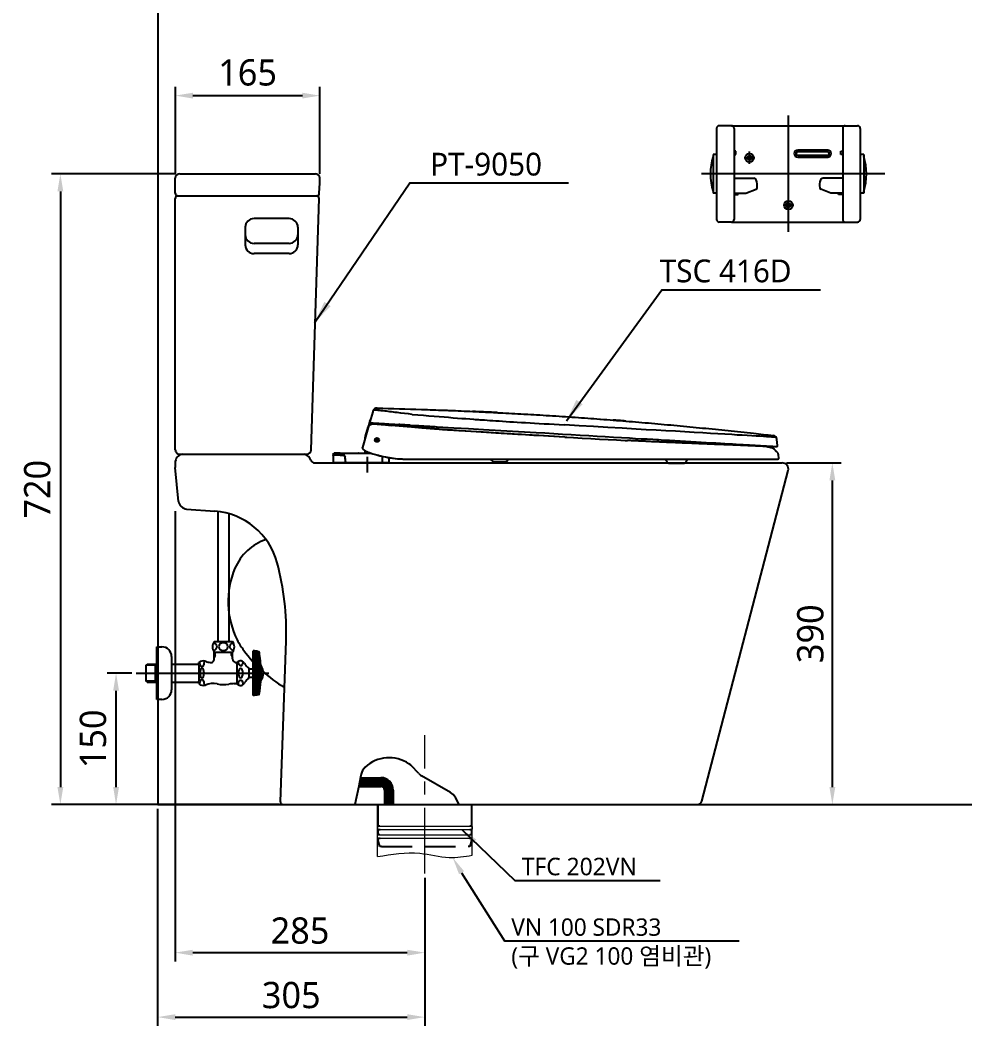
# Model space of a CAD drawing. Extents: x 76 to 2241, y -59 to 2238.
# Drawn here: x 84 to 1163, y -59 to 1090 of the extents above; entities that cross this region are included whole.
import ezdxf

# ---------------------------------------------------------------- set-up
doc = ezdxf.new("R2010")
doc.units = 0
doc.header["$LTSCALE"] = 20
doc.header["$MEASUREMENT"] = 0
doc.linetypes.add('CENTER', pattern=[2, 1.25, -0.25, 0.25, -0.25])
doc.linetypes.add('HIDDEN', pattern=[0.375, 0.25, -0.125])
doc.layers.get('0').update_dxf_attribs({"linetype": 'CONTINUOUS'})
doc.layers.get('DEFPOINTS').update_dxf_attribs({"linetype": 'CONTINUOUS'})
for name, color, linetype in [('1', 1, 'CONTINUOUS'), ('2', 2, 'CONTINUOUS'), ('3', 3, 'CONTINUOUS'), ('4', 4, 'CONTINUOUS'), ('6', 6, 'CONTINUOUS'), ('FAUCET', 4, 'CONTINUOUS')]:
    doc.layers.add(name, color=color, linetype=linetype)
doc.styles.add('ROMANS', font='NanumGothic.ttf', dxfattribs={"height": 10.144927})
doc.styles.get("Standard").update_dxf_attribs({"font": 'NanumGothic.ttf'})
doc.dimstyles.get("Standard").update_dxf_attribs({"dimtxt": 2.7, "dimasz": 2, "dimexe": 2, "dimexo": 1, "dimgap": 1.5, "dimtad": 1, "dimlfac": 10, "dimzin": 0, "dimdsep": 46, "dimtxsty": 'Standard', "dimcen": 0, "dimclrt": 2, "dimadec": 0, "dimazin": 0, "dimtfac": 1, "dimtofl": 0, "dimtmove": 0, "dimatfit": 3, "dimfxl": 0, "dimtolj": 1, "dimtzin": 0, "dimarcsym": 0})

# ---------------------------------------------------------------- blocks, each defined once
blk = doc.blocks.new('*D2')
at = {"layer": '1', "color": 3, "lineweight": -2}
for p, q in [((241.3, 189), (241.3, -58.7)), ((546.3, 110.3), (546.3, -58.7)), ((261.3, -48.7), (526.3, -48.7))]:
    blk.add_line(p, q, dxfattribs=at)
at = {"layer": '1', "color": 3}
for points in [[(261.3, -45.4), (261.3, -52), (241.3, -48.7)], [(526.3, -45.4), (526.3, -52), (546.3, -48.7)]]:
    blk.add_solid(points, dxfattribs=at)
at = {"layer": 'DEFPOINTS', "color": 0}
for p in [(241.3, 194), (546.3, 115.3), (546.3, -48.7)]:
    blk.add_point(p, dxfattribs=at)
at = {"layer": '1', "color": 2, "insert": (393.8, -23.7), "char_height": 30, "attachment_point": 5}
blk.add_mtext('\\A1;305', dxfattribs=at)
blk = doc.blocks.new('*D3')
at = {"layer": '1', "color": 3, "lineweight": -2}
for p, q in [((211.7, 344), (183.8, 344)), ((193.8, 214), (193.8, 324)), ((236.3, 194), (183.8, 194))]:
    blk.add_line(p, q, dxfattribs=at)
at = {"layer": '1', "color": 3}
for points in [[(190.5, 324), (197.2, 324), (193.8, 344)], [(190.5, 214), (197.2, 214), (193.8, 194)]]:
    blk.add_solid(points, dxfattribs=at)
at = {"layer": 'DEFPOINTS', "color": 0}
for p in [(193.8, 344), (216.7, 344), (241.3, 194)]:
    blk.add_point(p, dxfattribs=at)
at = {"layer": '1', "color": 2, "insert": (167.6, 269), "char_height": 30, "attachment_point": 5, "rotation": 90}
blk.add_mtext('\\A1;150', dxfattribs=at)
blk = doc.blocks.new('*D5')
at = {"layer": '1', "color": 3, "lineweight": -2}
for p, q in [((261.3, 529), (261.3, 14.9)), ((546.3, 110.3), (546.3, 14.9)), ((281.3, 24.9), (526.3, 24.9))]:
    blk.add_line(p, q, dxfattribs=at)
at = {"layer": '1', "color": 3}
for points in [[(281.3, 28.2), (281.3, 21.5), (261.3, 24.9)], [(526.3, 28.2), (526.3, 21.5), (546.3, 24.9)]]:
    blk.add_solid(points, dxfattribs=at)
at = {"layer": 'DEFPOINTS', "color": 0}
for p in [(261.3, 534), (546.3, 115.3), (546.3, 24.9)]:
    blk.add_point(p, dxfattribs=at)
at = {"layer": '1', "color": 2, "insert": (403.8, 49.9), "char_height": 30, "attachment_point": 5}
blk.add_mtext('\\A1;285', dxfattribs=at)
blk = doc.blocks.new('*X14')
at = {"color": 0}
for p, q in [((1041, 973), (1074.9, 973)), ((1041.2, 974), (1073.8, 974)), ((1041.4, 975), (1072.4, 975)), ((1041.6, 976), (1070.5, 976)), ((1041.8, 977), (1066.9, 977)), ((1040, 968), (1078.1, 968)), ((1040.2, 969), (1077.7, 969)), ((1040.4, 970), (1077.2, 970)), ((1040.6, 971), (1076.6, 971)), ((1040.8, 972), (1075.8, 972)), ((1066, 967), (1078.4, 967)), ((1067.8, 966), (1078.7, 966)), ((1068.5, 965), (1078.9, 965)), ((1068.9, 964), (1079, 964)), ((1069, 963), (1079, 963)), ((1069, 962), (1079, 962)), ((1069, 961), (1079, 961)), ((1069, 960), (1079, 960)), ((1069, 959), (1079, 959)), ((1069, 958), (1079, 958)), ((1069, 957), (1079, 957)), ((1069, 956), (1079, 956)), ((1069, 955), (1079, 955)), ((1069, 954), (1079, 954)), ((1069, 953), (1079, 953)), ((1069, 952), (1079, 952)), ((1069, 951), (1079, 951)), ((1069, 950), (1079, 950)), ((1069, 949), (1079, 949)), ((1069, 948), (1079, 948)), ((1069, 947), (1079, 947))]:
    blk.add_line(p, q, dxfattribs=at)
blk = doc.blocks.new('*D23')
at = {"color": 3, "lineweight": -2}
for p, q in [((959.3, 584), (1021.5, 584)), ((1011.5, 214), (1011.5, 564)), ((862.5, 194), (1021.5, 194))]:
    blk.add_line(p, q, dxfattribs=at)
at = {"color": 3}
for points in [[(1008.2, 564), (1014.9, 564), (1011.5, 584)], [(1008.2, 214), (1014.9, 214), (1011.5, 194)]]:
    blk.add_solid(points, dxfattribs=at)
at = {"layer": 'DEFPOINTS', "color": 0}
for p in [(954.3, 584), (1011.5, 584), (857.5, 194)]:
    blk.add_point(p, dxfattribs=at)
at = {"color": 2, "insert": (986.5, 389), "char_height": 30, "attachment_point": 5, "rotation": 90}
blk.add_mtext('\\A1;390', dxfattribs=at)
blk = doc.blocks.new('*D26')
at = {"color": 3, "lineweight": -2}
for p, q in [((261.5, 914), (261.5, 1013.4)), ((426.5, 914), (426.5, 1013.4)), ((281.5, 1003.4), (406.5, 1003.4))]:
    blk.add_line(p, q, dxfattribs=at)
at = {"color": 3}
for points in [[(281.5, 1006.7), (281.5, 1000.1), (261.5, 1003.4)], [(406.5, 1006.7), (406.5, 1000.1), (426.5, 1003.4)]]:
    blk.add_solid(points, dxfattribs=at)
at = {"layer": 'DEFPOINTS', "color": 0}
for p in [(426.5, 1003.4), (261.5, 909), (426.5, 909)]:
    blk.add_point(p, dxfattribs=at)
at = {"color": 2, "insert": (344, 1029.7), "char_height": 30, "attachment_point": 5}
blk.add_mtext('\\A1;165', dxfattribs=at)
blk = doc.blocks.new('*D29')
at = {"color": 3, "lineweight": -2}
for p, q in [((261.5, 914), (120.2, 914)), ((130.2, 894), (130.2, 214)), ((379.5, 194), (120.2, 194))]:
    blk.add_line(p, q, dxfattribs=at)
at = {"color": 3}
for points in [[(126.9, 894), (133.6, 894), (130.2, 914)], [(126.9, 214), (133.6, 214), (130.2, 194)]]:
    blk.add_solid(points, dxfattribs=at)
at = {"layer": 'DEFPOINTS', "color": 0}
for p in [(266.5, 914), (130.2, 194), (384.5, 194)]:
    blk.add_point(p, dxfattribs=at)
at = {"color": 2, "insert": (104, 554), "char_height": 30, "attachment_point": 5, "rotation": 90}
blk.add_mtext('\\A1;720', dxfattribs=at)
blk = doc.blocks.new('A$C0A0E4DA4')
at = {"color": 2, "ltscale": 50}
for p, q in [((41.9, 58), (42.5, 60.1)), ((42.5, 60.1), (42.6, 60.5)), ((36.9, 41.2), (40.1, 51.8)), ((40.1, 51.8), (40.2, 51.8)), ((40.2, 51.8), (40.3, 51.8)), ((40.3, 51.8), (40.3, 51.8)), ((52.4, 37.1), (47.7, 37.1)), ((50, 39.5), (50, 34.7)), ((507.3, 30.6), (506.6, 37.7)), ((0, 20.8), (0, 19.8)), ((0, 20.8), (0, 19.8)), ((8, 19.8), (0, 19.8)), ((0, 19.3), (0, 19.1)), ((0, 19.1), (0, 10.8)), ((8, 19.8), (0.5, 19.8)), ((1.5, 19.8), (0.5, 19.8)), ((8, 21.8), (1, 21.8)), ((4.4, 19.8), (1.5, 19.8)), ((7.8, 19.8), (8.9, 19.8)), ((8, 21.8), (43.7, 21.8)), ((8, 19.8), (11.1, 19.8)), ((8, 19.8), (9.8, 19.8)), ((11, 19.8), (9.8, 19.8)), ((14, 12.5), (13.5, 17.5)), ((14.3, 10.8), (13.6, 17.6)), ((14.1, 10.8), (14, 12.5)), ((38.8, 17.6), (38.8, 0)), ((64, 10.8), (63.9, 16.9)), ((80.2, 15.3), (264.5, 15.3)), ((264.5, 15.3), (353.6, 15.3)), ((353.6, 15.3), (467.3, 15.3)), ((467.3, 15.3), (507.8, 15.3)), ((508.8, 16.4), (508.5, 19.9)), ((64, 10.8), (0, 10.8))]:
    blk.add_line(p, q, dxfattribs=at)
for points in [[(45.2, 69), (41.8, 57.8)], [(45.3, 69.7), (45.3, 69.4), (45.2, 69)], [(45.2, 69), (45.2, 69.1)], [(45.2, 69), (45.2, 69)], [(90.3, 66.3), (85.9, 66.8), (81.5, 67.3), (77.3, 67.8), (73.2, 68.3), (70.9, 68.5), (68.7, 68.8), (66.6, 69.1), (64.5, 69.3), (62.6, 69.5), (60.7, 69.8), (58.9, 70), (56.7, 70.2), (54.7, 70.4), (52.9, 70.6), (51.3, 70.8), (49.8, 71), (48.6, 71.1), (47.4, 71.2), (46.4, 71.3), (46.1, 71.3)], [(186.8, 68.3), (185.5, 68.4), (184.1, 68.4), (182.4, 68.5), (180.6, 68.6), (178.6, 68.7), (176.4, 68.8), (174, 68.9), (171.4, 69.1), (168.6, 69.2), (165.7, 69.3), (162.5, 69.5), (159.2, 69.6)], [(161, 69.5), (159.2, 69.6)], [(41.3, 56), (41.4, 56.4), (41.5, 56.8), (41.6, 57.1), (41.7, 57.3), (41.8, 57.6), (41.8, 57.6)], [(41.8, 57.6), (41.8, 57.5), (41.7, 56.9)], [(41.8, 57.6), (41.8, 57.7), (41.8, 57.8), (41.8, 57.8)], [(41.8, 57.8), (41.8, 57.7), (41.8, 57.5)], [(41.8, 57.8), (41.8, 57.7), (41.8, 57.6)], [(41.8, 57.5), (41.8, 57.6), (41.8, 57.6)], [(42.1, 56.8), (42.1, 56.8), (42, 57), (41.9, 57.1), (41.8, 57.4), (41.8, 57.5)], [(41.9, 57.9), (41.9, 57.5), (42, 57.2), (42.2, 56.9), (42.5, 56.7)], [(90.3, 66.3), (96.8, 65.7), (103.1, 65.2), (109.2, 64.7), (115.2, 64.2), (121, 63.7), (126.5, 63.3), (131.8, 62.9), (136.9, 62.5), (141.9, 62.1), (146.7, 61.7), (151.4, 61.4), (155.9, 61.1), (160.2, 60.7), (162.1, 60.6), (163.9, 60.5), (165.7, 60.3), (167.5, 60.2), (169.2, 60.1), (170.9, 60), (172.6, 59.9), (175.6, 59.6), (178.7, 59.4), (182.1, 59.2), (185.7, 58.9), (189.4, 58.7), (193.4, 58.4), (197.4, 58.2), (201.5, 57.9), (205.8, 57.6), (210.2, 57.3), (214.9, 57.1), (219.7, 56.8), (224.7, 56.5), (229.9, 56.2), (235.2, 55.9), (240.8, 55.6), (246.4, 55.3), (252.2, 55), (258.1, 54.7), (264.3, 54.4)], [(334.2, 58.6), (332, 58.7), (329.9, 58.9), (327.9, 59.1), (326, 59.2), (324.3, 59.4), (322.7, 59.5), (321.2, 59.6), (319.8, 59.7)], [(40, 51.1), (33.5, 28.3)], [(40.6, 52.5), (40.4, 52.1), (40.1, 51.4), (40, 51.1)], [(40.1, 51.8), (40.2, 52.3), (40.4, 52.9), (40.5, 53.4), (40.7, 54), (40.9, 54.5), (41, 55), (41.2, 55.5), (41.3, 56), (41.3, 56)], [(40.1, 51.8), (40.5, 52.6)], [(40.1, 51.3), (40.3, 51.9), (40.4, 52)], [(40.2, 51.9), (40.2, 51.7), (40.1, 51.3)], [(40.2, 51.9), (40.5, 52.6), (41, 53.3), (41.6, 54), (42.2, 54.5), (43, 54.9), (43.8, 55.2), (44.6, 55.3), (45.3, 55.3)], [(40.5, 52.3), (40.6, 52.5)], [(40.6, 52.7), (40.6, 52.8), (41.2, 53.7), (41.5, 54.3), (41.8, 54.8), (42, 55.3), (42.3, 55.6), (42.4, 56), (42.6, 56.2), (42.7, 56.5), (42.7, 56.6)], [(41.7, 56.9), (41.6, 56.7), (41.4, 56.4), (41.3, 56)], [(41.8, 57), (41.7, 56.9)], [(42.4, 56.6), (42.3, 56.7), (42.1, 56.8)], [(42.4, 56.7), (42.5, 56.6)], [(42.5, 56.6), (42.4, 56.6)], [(42.4, 56.6), (42.4, 56.6), (42.5, 56.6)], [(42.5, 56.7), (42.8, 56.6), (43.3, 56.6), (43.8, 56.6), (44.5, 56.5), (45.2, 56.5), (46, 56.4), (46.8, 56.4), (47.6, 56.3), (48.4, 56.3), (49.3, 56.2), (50.1, 56.2), (50.8, 56.1), (51.6, 56.1), (52.3, 56), (53.1, 56), (54, 55.9), (55.1, 55.9), (56.5, 55.8), (58, 55.7), (59.7, 55.6), (61.5, 55.5), (63.6, 55.4), (65.9, 55.2), (68.1, 55.1), (70.5, 55), (73, 54.8), (75.7, 54.7), (78, 54.5), (80.3, 54.4), (82.8, 54.2), (85.4, 54.1), (87.6, 54)], [(42.5, 56.6), (42.5, 56.6), (42.7, 56.6)], [(42.5, 56.6), (42.5, 56.6), (42.5, 56.6)], [(42.7, 56.6), (42.8, 56.5)], [(42.7, 56.6), (42.8, 56.6)], [(45.3, 55.3), (59.6, 54.3), (66.3, 53.7)], [(50.5, 56.1), (50.2, 55.5), (49.9, 55)], [(135.7, 48.1), (135.5, 48.1), (134.8, 48.2), (134, 48.2), (133.2, 48.3), (132.6, 48.3), (132, 48.4), (131.4, 48.4), (130.7, 48.5), (129.8, 48.5), (128.8, 48.6), (127.9, 48.7), (127.1, 48.7), (126.5, 48.7), (125.9, 48.8), (125.3, 48.8), (124.5, 48.9), (123.8, 48.9), (123, 49), (122.4, 49), (121.8, 49.1), (121.2, 49.1), (120.6, 49.2), (120, 49.2), (119.2, 49.3), (118.5, 49.3), (117.7, 49.4), (116.9, 49.5), (116, 49.5), (115.2, 49.6), (114.7, 49.6), (114.2, 49.7), (113.5, 49.7), (112.8, 49.8), (112.2, 49.8), (111.7, 49.9), (111.1, 49.9), (110.4, 50), (109.7, 50), (108.9, 50.1), (108, 50.2), (107.2, 50.2), (106.5, 50.3), (105.9, 50.4), (105.4, 50.4), (105.1, 50.4), (104.9, 50.4), (104.6, 50.5), (104.4, 50.5), (104, 50.5), (103.7, 50.5), (103.4, 50.6), (103, 50.6), (102.5, 50.6), (101.7, 50.7), (100.8, 50.8), (100, 50.9), (99.2, 50.9), (98.6, 51), (97.7, 51), (96.8, 51.1), (95.8, 51.2), (94.7, 51.3), (93.6, 51.4), (91.5, 51.6), (89.5, 51.7), (87, 52), (84.6, 52.2), (82.3, 52.4), (80, 52.6), (77.6, 52.8), (75.4, 52.9), (73.1, 53.1), (70.8, 53.3), (68.5, 53.5), (66.3, 53.7), (66.3, 53.7)], [(87.6, 53.9), (84.7, 54.1), (81.8, 54.3), (79, 54.4), (76.2, 54.6), (74.8, 54.7)], [(87.6, 54), (88.1, 53.9), (91.6, 53.7), (94.8, 53.5), (97.9, 53.4), (100.7, 53.2), (103.4, 53), (105.8, 52.9), (108, 52.8), (109.9, 52.7), (111.5, 52.6), (113.1, 52.5), (114.5, 52.4), (115.9, 52.3), (117.4, 52.2), (118.8, 52.1), (125, 51.8), (131.3, 51.4), (137.6, 51), (154.5, 50.1), (171.4, 49.1), (191.5, 47.9), (211.6, 46.7), (231.7, 45.5), (241.7, 45), (251.7, 44.4), (261.8, 43.8), (271.8, 43.2), (281.8, 42.6), (291.8, 42), (301.2, 41.5), (310.6, 40.9), (319.9, 40.4), (329.2, 39.9), (338.4, 39.3), (345.1, 38.9), (351.7, 38.5), (358.3, 38.2), (364.8, 37.8), (371.3, 37.4), (377.6, 37), (383.8, 36.7), (390, 36.3), (396.1, 35.9), (402.2, 35.6), (408.2, 35.2), (414.2, 34.9), (420, 34.5), (425.7, 34.2), (431.3, 33.9), (436.7, 33.6), (442, 33.3), (447.2, 33), (451.5, 32.7), (455.8, 32.5), (459.9, 32.2), (464, 32), (468, 31.7), (471.8, 31.5), (475.2, 31.3), (478.5, 31.1), (481.6, 31), (484.5, 30.8), (487.3, 30.6), (489.2, 30.5), (490.9, 30.4), (492.6, 30.3), (494.2, 30.2), (495.7, 30.1), (497.1, 30), (498.4, 30), (499.6, 29.9), (500.1, 29.9), (500.6, 29.8), (501.1, 29.8), (501.5, 29.8), (501.9, 29.8), (502.3, 29.7), (502.7, 29.7), (503.1, 29.7), (503.5, 29.7), (503.9, 29.6), (504.4, 29.6), (504.8, 29.6), (505.2, 29.6), (505.5, 29.6), (505.9, 29.5), (506.1, 29.5), (506.3, 29.5), (506.5, 29.5), (506.5, 29.5)], [(264.4, 40.3), (258, 40.6), (251.8, 41), (245.8, 41.3), (240, 41.7), (234.4, 42), (229, 42.3), (224.1, 42.6), (219.5, 42.9), (215, 43.2), (210.6, 43.4), (206.5, 43.7), (202.6, 43.9), (198.9, 44.1), (195.3, 44.4), (191.9, 44.6), (188.8, 44.8), (185.8, 44.9), (183.1, 45.1), (180.4, 45.3), (177.6, 45.4), (171.1, 45.8), (164.5, 46.3), (157.6, 46.7), (150.6, 47.1), (143.3, 47.6), (140.6, 47.8), (137.9, 47.9), (135.4, 48.1), (133, 48.2), (130.8, 48.4), (128.8, 48.5), (127, 48.6), (125.5, 48.8), (124, 48.9), (122.8, 48.9), (121.8, 49)], [(136.2, 48.1), (121.8, 49)], [(136.1, 48.1), (136.1, 48.1), (135.9, 48.1), (135.7, 48.1), (135.7, 48.1)], [(264.3, 40.3), (234.6, 42), (204.8, 43.8), (175, 45.7), (145.2, 47.5), (136.2, 48.1)], [(505.7, 40.1), (505.6, 40.1), (504.4, 40.2), (502.7, 40.3), (500.5, 40.4), (497.8, 40.6), (494.7, 40.8), (491.1, 41), (487.1, 41.2), (482.7, 41.5), (477.9, 41.7), (472.6, 42), (467, 42.4), (461.1, 42.7), (455.1, 43.1), (447.2, 43.5), (439.1, 44), (430.8, 44.5), (422.1, 45), (412, 45.6), (401.5, 46.2), (390.8, 46.9), (379.9, 47.5), (368.8, 48.1), (357.4, 48.8), (346, 49.5), (329.9, 50.4), (313.6, 51.4), (297.2, 52.4), (280.8, 53.3), (264.3, 54.4)], [(36.4, 38.6), (36.3, 38)], [(36.6, 40.1), (36.6, 39.9), (36.6, 39.7)], [(37, 40.5), (36.9, 41.2)], [(264.3, 40.3), (264.4, 40.3)], [(264.4, 40.3), (264.4, 40.3), (264.3, 40.3)], [(264.4, 40.3), (266.8, 40.2)], [(266.8, 40.2), (274.3, 39.8), (284.3, 39.2), (294.2, 38.7), (304.1, 38.1), (314, 37.6), (323.6, 37.1), (333.2, 36.6), (336.1, 36.5)], [(336.7, 36.4), (336.7, 36.4), (336.1, 36.5)], [(336.4, 36.4), (336.1, 36.5)], [(345.4, 36), (345.1, 36), (344.3, 36), (343.4, 36.1), (342.4, 36.1), (341.4, 36.2), (340.4, 36.2), (339.6, 36.3), (338.8, 36.3), (338.1, 36.4), (337.7, 36.4), (337.2, 36.4), (336.7, 36.4)], [(487.6, 29.9), (487.4, 29.9), (487, 29.9), (486.5, 30), (485.9, 30), (485.3, 30), (484.6, 30), (483.9, 30.1), (483.1, 30.1), (482.3, 30.1), (481.5, 30.2), (480.6, 30.2), (479, 30.3), (477.3, 30.3), (475.6, 30.4), (473.7, 30.5), (471.7, 30.6), (469.6, 30.7), (467.4, 30.8), (464.9, 30.9), (462.2, 31), (459.5, 31.1), (456.7, 31.2), (455.4, 31.3), (454.1, 31.3), (452.9, 31.4), (451.7, 31.4), (450.5, 31.5), (449.4, 31.5), (448.1, 31.5), (446.4, 31.6), (444.5, 31.7), (442.4, 31.8), (441.1, 31.8), (439.8, 31.9), (438.4, 31.9), (437.3, 32), (436.4, 32), (435.7, 32), (435.1, 32.1), (434.3, 32.1), (433.4, 32.1), (432.6, 32.2), (431.7, 32.2), (430.8, 32.2), (430, 32.3), (429.3, 32.3), (427.1, 32.4), (424.6, 32.5), (422.1, 32.6), (419.8, 32.7), (417.4, 32.8), (414.8, 32.9), (412.2, 33), (409.5, 33.1), (406.6, 33.2), (403.6, 33.3), (400.7, 33.5), (398.9, 33.5), (397.1, 33.6), (395.5, 33.7), (394.1, 33.8), (392.6, 33.8), (391, 33.9), (389.3, 34), (387.5, 34), (385.8, 34.1), (384, 34.2), (382.3, 34.3), (380.8, 34.3), (379.4, 34.4), (378, 34.5), (376.7, 34.5), (374.7, 34.6), (372.8, 34.7), (370.8, 34.8), (368.6, 34.9), (366.3, 35), (363.8, 35.1), (362.1, 35.2), (360.4, 35.3), (358.8, 35.3), (357.1, 35.4), (356.2, 35.5), (355.3, 35.5), (354.6, 35.5), (354, 35.6), (353.4, 35.6), (352.7, 35.6), (351.8, 35.7), (350.9, 35.7), (350.1, 35.8), (349.4, 35.8), (348.8, 35.8), (347.9, 35.9), (347, 35.9), (346, 36), (345.4, 36)], [(33.4, 28.1), (33.5, 28.3)], [(33.5, 27.8), (33.5, 27.8), (33.4, 28.1), (33.4, 28.1)], [(33.5, 27.8), (33.5, 27.7), (33.6, 27.3), (33.7, 27), (33.9, 26.7), (34, 26.6), (34.2, 26.4), (34.5, 26.2), (34.8, 25.9), (35.2, 25.6), (35.6, 25.3), (36, 25), (36.5, 24.8), (36.9, 24.6), (37.4, 24.3), (38.3, 23.9), (39.3, 23.4), (40.6, 22.9), (41.3, 22.7), (42.1, 22.4), (43.1, 22), (44.1, 21.7), (45.3, 21.3), (46.7, 20.9), (48.2, 20.5), (49.8, 20), (51.6, 19.6), (53.4, 19.1), (55.3, 18.7), (57.4, 18.2), (59.7, 17.7), (62.1, 17.3), (64.2, 16.9), (66.5, 16.5), (68.8, 16.2), (71.3, 15.9), (73.8, 15.6), (76.4, 15.5)], [(33.6, 28.7), (33.6, 28.6)], [(36.3, 24.9), (36.3, 22.8)], [(437.5, 32), (437.3, 32), (437, 32)], [(487.6, 29.9), (487.3, 29.9), (487, 29.9), (486.5, 30), (486.4, 30)], [(494.9, 29.3), (494.4, 29.4), (493.3, 29.5), (492.6, 29.6), (492, 29.6), (491.4, 29.7), (490.8, 29.7), (490.2, 29.8), (489.9, 29.8), (489.8, 29.8), (489.7, 29.8), (489.6, 29.8), (489.4, 29.8), (489.2, 29.8), (489, 29.8), (488.8, 29.8), (488.4, 29.9), (488, 29.9), (487.6, 29.9)], [(494.9, 29.3), (494.9, 29.3)], [(495, 29.3), (495, 29.3), (495, 29.3), (495, 29.3)], [(495.9, 29.1), (495, 29.3)], [(501.6, 27.6), (500.7, 27.9), (499.5, 28.2), (498.5, 28.5), (497.6, 28.7), (496.9, 28.9), (496.3, 29), (495.9, 29.1)], [(501.8, 27.5), (501.7, 27.5), (501.6, 27.6)], [(504.9, 25), (504.5, 25.5), (504.2, 25.9), (504, 26.1), (503.8, 26.3), (503.6, 26.4), (503.4, 26.6), (503.2, 26.8), (502.8, 27), (502.4, 27.3), (501.8, 27.5), (501.8, 27.5)], [(506, 23.7), (506, 23.7), (505.9, 23.8), (505.8, 23.9), (505.6, 24), (505.4, 24.2), (505.2, 24.6), (504.9, 25)], [(508.5, 19.9), (508.3, 20.6), (508.1, 21.2), (507.8, 21.8), (507.5, 22.4), (507.1, 22.8), (506.7, 23.2), (506.3, 23.5), (506, 23.7)], [(506.3, 29.5), (506.5, 29.5)], [(506.5, 29.5), (506.5, 29.5), (506.7, 29.6), (506.9, 29.7), (507.1, 29.8), (507.3, 30.1), (507.3, 30.3), (507.3, 30.6)], [(0, 20.8), (0.1, 21.2), (0.3, 21.5), (0.6, 21.7), (1, 21.8)], [(0, 19.3), (0, 19.5), (0.1, 19.6), (0.3, 19.7), (0.5, 19.8)], [(0, 19.3), (0, 10.8)], [(11, 19.8), (11.2, 19.8)], [(11.2, 19.8), (11.4, 19.7), (11.9, 19.6), (12.1, 19.5), (12.3, 19.4), (12.5, 19.3), (12.7, 19.1), (12.9, 18.9), (13.2, 18.5), (13.4, 18.1), (13.5, 17.5)], [(35.3, 21.8), (35.5, 21.8)], [(35.8, 21.9), (35.6, 21.9), (35.5, 21.8)], [(36.3, 22.8), (36.3, 22.5), (36.2, 22.3), (36, 22), (35.8, 21.9)], [(49.8, 20), (49.9, 20), (52.2, 19.4), (54.5, 18.8), (57, 18.3), (59.6, 17.7), (62.2, 17.2), (65, 16.7), (67.8, 16.3), (70.6, 15.9), (73.5, 15.6), (76.4, 15.4)], [(55.9, 18.5), (56, 10.8)], [(76.4, 15.4), (76.4, 15.5), (76.4, 15.5)], [(76.4, 15.4), (80.2, 15.3)], [(76.6, 15.4), (76.6, 15.4)], [(76.6, 15.4), (76.7, 15.4)], [(76.6, 15.4), (76.7, 15.4)], [(180.1, 15.3), (180.1, 15.2), (180.7, 14.1), (181.3, 13.4)], [(181.3, 13.4), (181.8, 12.8), (182.5, 12.4), (183.2, 12.1), (184, 11.9)], [(184, 11.9), (184.2, 11.9), (184.6, 11.9), (185.2, 11.9)], [(194.9, 11.9), (195.5, 11.9), (195.9, 11.9), (196.1, 11.9)], [(196.1, 11.9), (196.9, 12.1), (197.6, 12.4), (198.2, 12.8), (198.8, 13.4)], [(198.8, 13.4), (199.3, 14.1), (199.9, 15.2), (200, 15.3)], [(379.1, 15.3), (379.2, 15.2), (379.4, 14.5), (379.7, 13.9), (380, 13.3), (380.4, 12.7), (380.9, 12)], [(380.9, 12), (381.1, 11.7), (381.5, 11.4), (381.8, 11.1), (382.2, 10.9), (383, 10.6), (383.6, 10.4)], [(400.2, 10.4), (400.8, 10.6), (401.5, 10.9), (401.9, 11.1), (402.3, 11.4), (402.7, 11.7), (402.9, 12)], [(402.9, 12), (403.4, 12.7), (403.8, 13.3), (404.1, 13.9), (404.3, 14.5), (404.6, 15.2), (404.6, 15.3)], [(402.9, 12), (403, 12.1)], [(399.9, 10.4), (400.2, 10.4)]]:
    blk.add_lwpolyline(points, dxfattribs=at)
blk.add_circle((50, 37.1), 2.37, dxfattribs=at)
for centre, radius, start, end in [((50.2, 68.4), 5, 88.5953, 163.5), ((374.7, 39), 5, 197.8332, 221.1124), ((377.7, 41.6), 9, 221.1122, 229.99), ((377.7, 41.6), 9, 304.8468, 318.8878), ((380.7, 39), 5, 318.8876, 331.1251), ((501.6, 37.2), 5, 6, 83.4433), ((11.1, 17.3), 2.5, 5.9994, 89.9994), ((507.8, 16.3), 1, 270, 6)]:
    blk.add_arc(centre, radius, start, end, dxfattribs=at)
for points, knots in [([(45.4, 69.8), (45.4, 69.8), (45.4, 69.8), (45.4, 69.8), (45.4, 69.7), (45.3, 69.7)], [0.0000005, 0.0000005, 0.0000005, 0.0000005, 0.3333333, 0.6666667, 0.9999995, 0.9999995, 0.9999995, 0.9999995]), ([(50.3, 73.4), (67.1, 73), (85.1, 72.5), (103.1, 71.9), (104.3, 71.8)], [0.0000193, 0.0000193, 0.0000193, 0.0000193, 0.277279, 0.2967851, 0.2967851, 0.2967851, 0.2967851]), ([(104.3, 71.8), (112.9, 71.5), (122.4, 71.2), (132, 70.8), (133, 70.8)], [0.2967851, 0.2967851, 0.2967851, 0.2967851, 0.4378889, 0.4544033, 0.4544033, 0.4544033, 0.4544033]), ([(133, 70.8), (141.7, 70.4), (150.6, 70), (159.5, 69.6), (159.6, 69.6)], [0.4544033, 0.4544033, 0.4544033, 0.4544033, 0.5984987, 0.6006749, 0.6006749, 0.6006749, 0.6006749]), ([(186.8, 68.3), (187.3, 68.3), (188.5, 68.2), (189.7, 68.1), (190.4, 68.1)], [0.74993429, 0.74993429, 0.74993429, 0.74993429, 0.75910855, 0.76977684, 0.76977684, 0.76977684, 0.76977684]), ([(190.4, 68.1), (199.5, 67.6), (209, 67.1), (218.5, 66.6), (219, 66.5)], [0.7697768, 0.7697768, 0.7697768, 0.7697768, 0.9197184, 0.9272582, 0.9272582, 0.9272582, 0.9272582]), ([(232.2, 65.8), (237.1, 65.5), (251.7, 64.6), (266.4, 63.6), (276.2, 62.9), (276.3, 62.9)], [0, 0, 0, 0, 0.1000262, 0.3000204, 0.3019588, 0.3019588, 0.3019588, 0.3019588]), ([(276.3, 62.9), (281.1, 62.6), (285.8, 62.2), (290.6, 61.9), (290.6, 61.9)], [0.30195879, 0.30195879, 0.30195879, 0.30195879, 0.40001749, 0.40009326, 0.40009326, 0.40009326, 0.40009326]), ([(305.2, 60.8), (305.2, 60.8), (310, 60.5), (315, 60.1), (319.9, 59.7), (320, 59.7)], [0.4999268, 0.4999268, 0.4999268, 0.4999268, 0.5000146, 0.6000117, 0.6014497, 0.6014497, 0.6014497, 0.6014497]), ([(334, 58.6), (334.1, 58.6), (343.9, 57.8), (358.6, 56.5), (373.2, 55.3), (378, 54.8)], [0.6977902, 0.6977902, 0.6977902, 0.6977902, 0.7000088, 0.900003, 1, 1, 1, 1]), ([(378, 54.8), (382.9, 54.4), (392.6, 53.5), (407.2, 52.1), (421.7, 50.7), (436.3, 49.3), (455.7, 47.3), (477.6, 44.9), (494.8, 43), (502.2, 42.1)], [0, 0, 0, 0, 0.117162, 0.234325, 0.351487, 0.468649, 0.585811, 0.820136, 1, 1, 1, 1]), ([(36.4, 38.6), (36.4, 38.6), (36.5, 39.1), (36.6, 39.7), (36.7, 40.4), (36.7, 40.6)], [0.312838, 0.312838, 0.312838, 0.312838, 0.3333333, 0.6666667, 0.8441628, 0.8441628, 0.8441628, 0.8441628]), ([(194.9, 11.9), (195.4, 11.9), (195.7, 11.9), (195.7, 11.9), (195.7, 11.9)], [0, 0, 0, 0, 0.5, 0.5000246, 0.5000246, 0.5000246, 0.5000246]), ([(383.6, 10.4), (385.2, 10.4), (386.7, 10.4), (389.2, 10.4), (390.6, 10.4)], [0.0165212, 0.0165212, 0.0165212, 0.0165212, 0.5, 1, 1, 1, 1])]:
    blk.add_open_spline(points, degree=3, knots=knots, dxfattribs=at)
for points in [[(159.6, 69.6), (166, 69.3), (172.4, 69), (178.8, 68.7)], [(179, 68.7), (181.6, 68.6), (184.2, 68.4), (186.8, 68.3)], [(219, 66.5), (223.4, 66.3), (227.8, 66), (232.2, 65.8)], [(290.6, 61.9), (295.2, 61.6), (299.8, 61.2), (304.4, 60.9)], [(304.4, 60.9), (304.4, 60.9), (304.4, 60.9), (304.4, 60.9)], [(304.4, 60.9), (304.6, 60.9), (304.8, 60.9), (305, 60.8)], [(305, 60.8), (305, 60.8), (305, 60.8), (305.1, 60.8)], [(305.1, 60.8), (305.1, 60.8), (305.1, 60.8), (305.1, 60.8)], [(305.1, 60.8), (305.1, 60.8), (305.1, 60.8), (305.2, 60.8)], [(320, 59.7), (324.6, 59.3), (329.3, 59), (334, 58.6)], [(36.7, 40.6), (36.8, 40.8), (36.8, 41), (36.9, 41.2)], [(28.6, 21.8), (28.5, 21.8), (28.5, 21.8), (28.5, 21.8)], [(28.6, 21.8), (28.5, 21.8), (28.5, 21.8), (28.5, 21.8)], [(28.7, 21.8), (28.7, 21.8), (28.7, 21.8), (28.6, 21.8)], [(76.7, 15.4), (77.1, 15.4), (77.9, 15.4), (79, 15.3), (79.8, 15.3), (80.2, 15.3)], [(184.4, 11.9), (184.4, 11.9), (184.7, 11.9), (185.2, 11.9)], [(185.2, 11.9), (185.7, 11.9), (186.5, 11.9), (187.5, 11.9)], [(187.5, 11.9), (187.6, 11.9), (187.9, 11.9), (188.1, 11.9)], [(188.1, 11.9), (188.4, 11.9), (188.9, 11.9), (189.7, 11.9), (190, 11.9)], [(190, 11.9), (190.4, 11.9), (191.1, 11.9), (191.7, 11.9), (192, 11.9)], [(192, 11.9), (192.2, 11.9), (192.4, 11.9), (192.6, 11.9)], [(192.6, 11.9), (193.6, 11.9), (194.4, 11.9), (194.9, 11.9)], [(390.6, 10.4), (391.9, 10.4), (393.5, 10.4), (395.2, 10.4)], [(395.2, 10.4), (395.5, 10.4), (395.8, 10.4), (396.1, 10.4)], [(396.1, 10.4), (396.4, 10.4), (397.1, 10.4), (397.8, 10.4), (398.2, 10.4)], [(398.2, 10.4), (398.5, 10.4), (399.1, 10.4), (399.4, 10.4), (399.9, 10.4)]]:
    blk.add_open_spline(points, degree=3, dxfattribs=at)
blk = doc.blocks.new('A$C28a3893e')
at = {"color": 1, "linetype": 'CENTER', "lineweight": 0, "ltscale": 3}
blk.add_line((54, 110.2), (54, 268.3), dxfattribs=at)
at = {"color": 3, "linetype": 'Continuous', "lineweight": 0}
for p, q in [((0, 129.5), (0, 188.9)), ((108, 131), (108, 188.9))]:
    blk.add_line(p, q, dxfattribs=at)
at = {"color": 2, "linetype": 'HIDDEN', "ltscale": 7}
for p, q in [((0.7, 164.4), (0.6, 188.9)), ((107.4, 188.9), (107.3, 164.4)), ((2.5, 164.4), (0.7, 164.4)), ((107.3, 164.4), (105.5, 164.4)), ((2.5, 154.4), (0.5, 154.4)), ((0.5, 150.4), (2.8, 150.4)), ((0.7, 160.4), (2.8, 160.4)), ((0.7, 154.4), (0.7, 160.4)), ((0.8, 147.9), (0.7, 150.4)), ((105.2, 160.4), (107.3, 160.4)), ((105.2, 150.4), (107.5, 150.4)), ((107.5, 154.4), (105.5, 154.4)), ((107.3, 160.4), (107.3, 154.4)), ((107.3, 150.4), (107.3, 147.9)), ((2.6, 140.9), (0.8, 147.9)), ((4.6, 140.9), (2.6, 140.9)), ((4.6, 140.9), (54, 140.9)), ((54, 140.9), (103.4, 140.9)), ((105.4, 140.9), (103.4, 140.9)), ((107.3, 147.9), (105.4, 140.9))]:
    blk.add_line(p, q, dxfattribs=at)
at = {"color": 2, "linetype": 'Continuous', "lineweight": 0}
for p, q in [((0, 163.9), (0, 160.9)), ((108, 163.9), (108, 160.9))]:
    blk.add_line(p, q, dxfattribs=at)
at = {"color": 2, "linetype": 'HIDDEN', "lineweight": 0, "ltscale": 7}
for p, q in [((0.7, 164.4), (0.5, 164.4)), ((0.7, 160.4), (0.5, 160.4))]:
    blk.add_line(p, q, dxfattribs=at)
at = {"color": 2, "linetype": 'Continuous', "lineweight": 0, "ltscale": 7}
for p, q in [((0.7, 164.4), (107.5, 164.4)), ((0.7, 160.4), (107.5, 160.4)), ((2.5, 154.4), (105.5, 154.4)), ((2.8, 150.4), (105.2, 150.4))]:
    blk.add_line(p, q, dxfattribs=at)
at = {"color": 2, "linetype": 'HIDDEN', "lineweight": 0, "ltscale": 7}
for centre, start, end in [((0.5, 163.9), 90, 180), ((0.5, 160.9), 180, 270), ((107.5, 163.9), 0, 90), ((107.5, 160.9), 270, 360), ((0.5, 153.9), 90, 180), ((0.5, 150.9), 180, 270), ((107.5, 153.9), 0, 90), ((107.5, 150.9), 270, 0)]:
    blk.add_arc(centre, 0.5, start, end, dxfattribs=at)
at = {"color": 3, "linetype": 'Continuous', "lineweight": 0}
blk.add_spline([(0, 129.5), (48.3, 133.3), (81.6, 128.4), (108, 131)], degree=3, dxfattribs=at)
at = {"layer": '3'}
blk.add_line((0, 188.9), (108, 188.9), dxfattribs=at)
blk.add_lwpolyline([(95.9, 111.1), (145.1, 33.4), (412.8, 33.4)], dxfattribs=at)
at = {"layer": '3', "color": 3}
blk.add_solid([(93, 109.4), (85.8, 128.3), (98.8, 112.8)], dxfattribs=at)
at = {"layer": '2', "insert": (164.6, 118), "char_height": 20, "attachment_point": 4}
blk.add_mtext('TFC 202VN', dxfattribs=at)
at = {"layer": '2', "insert": (152.7, 30.3), "char_height": 19.8, "attachment_point": 4, "style": 'ROMANS'}
blk.add_mtext('{\\fNanumGothic|b0|i0|c129|p50;VN 100 SDR33\\P(구 VG2 100 염비관)}', dxfattribs=at)
at = {"layer": '3'}
blk.add_leader([(96.1, 160.4), (156.9, 102.3), (322.8, 102.3)], dimstyle='Standard', override={"dimtxt": 20, "dimasz": 20, "dimexe": 20, "dimexo": 0, "dimgap": 10, "dimtad": 0, "dimdec": 0, "dimzin": 8, "dimclrd": 3, "dimclre": 3, "dimclrt": 2, "dimtdec": 0, "dimtix": 1, "dimtofl": 1, "dimarcsym": 1}, dxfattribs=at)
blk = doc.blocks.new('A$C1d129c86')
at = {"layer": '3'}
blk.add_blockref('A$C28a3893e', (0, 0), dxfattribs=at)

msp = doc.modelspace()

# ---------------------------------------------------------------- linework, layer by layer
at = {"ltscale": 3}
for p, q in [((261.45734, 892.0231), (261.45734, 909.0231)), ((426.45734, 904.35265), (426.45734, 909.0231)), ((425.81022, 891.93466), (426.4277, 903.26424)), ((261.45734, 599.0231), (261.45734, 886.0231)), ((416.57703, 598.8757), (425.63326, 885.93466)), ((862.33313, 197.72534), (961.09821, 575.20624))]:
    msp.add_line(p, q, dxfattribs=at)
at = {"color": 7}
for p, q in [((539.36896, 229.34457), (530.51267, 238.51696)), ((472.93864, 225.13353), (470.88209, 215.09791)), ((473.66213, 228.66408), (472.93864, 225.13353)), ((472.93864, 224.61471), (496.15999, 224.61471)), ((575.42642, 207.87951), (542.6795, 226.7595)), ((470.88209, 215.09791), (466.55971, 194.00533)), ((470.88209, 214.57909), (496.15999, 214.57909)), ((500.17423, 210.56484), (500.17423, 194.0231)), ((510.20986, 210.56484), (510.20986, 194.0231)), ((585.35118, 194.0231), (581.22627, 201.85393)), ((500.17423, 194.0231), (510.20986, 194.0231)), ((510.20986, 194.0231), (585.35118, 194.0231))]:
    msp.add_line(p, q, dxfattribs=at)
at = {"ltscale": 3}
for centre, radius, start, end in [((266.45734, 909.0231), 5, 90, 180), ((406.45734, 904.35265), 20, 356.88038685, 0), ((264.45734, 886.0231), 3, 90, 180), ((422.63456, 886.0231), 3, 358.31063948, 90), ((857.50448, 199.0231), 5, 270, 344.95653183)]:
    msp.add_arc(centre, radius, start, end, dxfattribs=at)
for centre, radius, start, end in [((421.45734, 909.0231), 5, 0, 90), ((264.45734, 892.0231), 3, 180, 270), ((422.81152, 892.0231), 3, 270, 358.31063948)]:
    msp.add_arc(centre, radius, start, end)
at = {"color": 7}
for centre, radius, start, end in [((505.55622, 207.32712), 40.14249, 55.73109334, 133.11382652), ((488.40911, 225.64207), 15.05343, 133.11382652, 168.41903051), ((519.68331, 228.06082), 15.05343, 43.99550901, 55.73109334), ((496.15999, 210.56484), 14.04987, 0, 90), ((550.19831, 239.80072), 15.05343, 223.99550901, 240.03472876), ((496.15999, 210.56484), 4.01425, 0, 90), ((567.90761, 194.83829), 15.05343, 27.77812615, 60.03472876)]:
    msp.add_arc(centre, radius, start, end, dxfattribs=at)
at = {"layer": '1'}
for p, q in [((961.3381, 847.94871), (961.3381, 980.70737)), ((911.61916, 932.33132), (922.63248, 932.33132)), ((917.00623, 925.45326), (917.00623, 939.76741)), ((1071.27152, 914.0231), (861.9586, 914.0231)), ((961.3381, 871.22091), (961.3381, 885.53506)), ((955.95102, 878.09898), (966.96434, 878.09898)), ((216.67828, 344.0231), (368.22019, 344.0231))]:
    msp.add_line(p, q, dxfattribs=at)
at = {"layer": '3', "color": 7}
for p, q in [((266.45734, 914.0231), (421.45734, 914.0231)), ((264.45734, 889.0231), (422.63456, 889.0231)), ((266.45734, 594.0231), (411.5792, 594.0231)), ((261.3381, 584.0231), (261.3381, 578.6837)), ((265.24633, 540.02811), (261.3381, 578.6837)), ((420.8381, 584.0231), (954.3381, 584.0231)), ((274.39381, 531.40845), (306.59962, 528.95115)), ((381.45287, 197.13371), (387.86607, 380.95682)), ((384.45083, 194.0231), (857.50448, 194.0231))]:
    msp.add_line(p, q, dxfattribs=at)
for centre, radius, start, end in [((266.45734, 599.0231), 5, 178.64984439, 270), ((411.5792, 599.0231), 5, 270, 358.31063948), ((271.25502, 584.28957), 9.9205, 101.14121716, 181.53916633), ((406.47029, 584.09743), 10.20419, 17.11261919, 76.58260134), ((420.8381, 589.0231), 5, 202.61986495, 270), ((954.3381, 577.0231), 7, 344.95653183, 90), ((275.1546, 541.37947), 10, 187.76643417, 265.63678884), ((300.51331, 449.183), 80, 15.06067778, 85.63678884), ((383.80076, 440.57254), 59, 108.56346993, 156.89764678), ((418.75336, 425.66229), 97, 156.89764678, 206.81219288), ((88.07005, 392.0178), 300, 357.88703098, 15.06067778), ((404.82549, 418.62309), 81.39436, 206.81219288, 216.8181473), ((473.35636, 469.9246), 167, 216.8181473, 238.41966557), ((384.45083, 197.0231), 3, 177.88703098, 270)]:
    msp.add_arc(centre, radius, start, end, dxfattribs=at)
at = {"layer": '4'}
for p, q in [((879.3381, 966.0231), (879.3381, 862.0231)), ((896.3381, 969.0231), (882.3381, 969.0231)), ((896.3381, 969.0231), (1026.3381, 969.0231)), ((899.3381, 966.0231), (899.3381, 862.0231)), ((1023.3381, 966.0231), (1023.3381, 862.0231)), ((1026.3381, 969.0231), (1040.3381, 969.0231)), ((1043.3381, 966.0231), (1043.3381, 862.0231)), ((875.3381, 936.0231), (875.3381, 892.0231)), ((879.3381, 936.0231), (875.3381, 936.0231)), ((901.43184, 940.03894), (899.3381, 940.03894)), ((899.3381, 936.0231), (901.43184, 936.0231)), ((901.43184, 936.0231), (901.43184, 940.03894)), ((1021.24437, 936.0231), (1021.24437, 940.03894)), ((1021.24437, 940.03894), (1023.3381, 940.03894)), ((1023.3381, 936.0231), (1021.24437, 936.0231)), ((1047.3381, 936.0231), (1043.3381, 936.0231)), ((1047.3381, 936.0231), (1047.3381, 892.0231)), ((899.3381, 909.0231), (921.79303, 909.0231)), ((1023.3381, 909.0231), (1000.88317, 909.0231)), ((912.82544, 892.0231), (924.36726, 896.4471)), ((1009.85076, 892.0231), (998.30894, 896.4471)), ((879.3381, 892.0231), (875.3381, 892.0231)), ((899.3381, 892.0231), (912.82544, 892.0231)), ((899.3381, 890.47829), (904.18517, 890.47829)), ((904.18517, 890.47829), (904.18517, 892.0231)), ((1023.3381, 892.0231), (1009.85076, 892.0231)), ((1018.49104, 890.47829), (1018.49104, 892.0231)), ((1023.3381, 890.47829), (1018.49104, 890.47829)), ((1047.3381, 892.0231), (1043.3381, 892.0231)), ((896.3381, 859.0231), (882.3381, 859.0231)), ((896.3381, 859.0231), (1026.3381, 859.0231)), ((1026.3381, 859.0231), (1040.3381, 859.0231)), ((309.9881, 528.61995), (309.9881, 380.0231)), ((322.6881, 526.04833), (322.6881, 380.0231)), ((305.8381, 380.0231), (309.9881, 380.0231)), ((309.9881, 380.0231), (326.8381, 380.0231)), ((240.21382, 314.0231), (240.21382, 374.0231)), ((240.21382, 374.0231), (246.21382, 374.0231)), ((305.8381, 368.0231), (326.8381, 368.0231)), ((305.8381, 360.11147), (305.8381, 368.0231)), ((307.0881, 364.0231), (307.0881, 368.0231)), ((325.5881, 364.0231), (325.5881, 368.0231)), ((326.8381, 360.5231), (326.8381, 368.0231)), ((350.3381, 368.5231), (350.3381, 369.5231)), ((351.8381, 369.5231), (350.3381, 369.5231)), ((350.3381, 344.0231), (350.3381, 368.5231)), ((351.8381, 369.3231), (351.8381, 369.5231)), ((351.8381, 369.3231), (351.8381, 344.0231)), ((355.3381, 368.61162), (351.8381, 368.61162)), ((355.3381, 367.61162), (351.8381, 367.61162)), ((355.3381, 369.0231), (352.1381, 369.0231)), ((355.8381, 368.5231), (355.3381, 369.0231)), ((355.3381, 369.0231), (355.3381, 344.0231)), ((356.66185, 368.5231), (355.8381, 368.5231)), ((355.8381, 368.5231), (355.8381, 344.0231)), ((357.25329, 368.0231), (357.25329, 344.0231)), ((257.21382, 363.0231), (257.21382, 325.0231)), ((288.33697, 353.27423), (288.33697, 356.02199)), ((305.8381, 364.0231), (307.0881, 364.0231)), ((307.0881, 364.0231), (305.8381, 361.85803)), ((325.5881, 364.0231), (326.8381, 364.0231)), ((325.5881, 364.0231), (326.8381, 361.85803)), ((331.3381, 355.2731), (330.03906, 356.21468)), ((331.3381, 356.0231), (332.2515, 356.0231)), ((331.3381, 355.2731), (331.3381, 356.0231)), ((332.2515, 356.0231), (332.2515, 356.74381)), ((332.2515, 332.0231), (332.2515, 356.0231)), ((355.3381, 366.61162), (351.8381, 366.61162)), ((355.3381, 365.61162), (351.8381, 365.61162)), ((355.3381, 364.61162), (351.8381, 364.61162)), ((355.3381, 363.61162), (351.8381, 363.61162)), ((355.3381, 362.61162), (351.8381, 362.61162)), ((355.3381, 361.61162), (351.8381, 361.61162)), ((355.3381, 360.61162), (351.8381, 360.61162)), ((355.3381, 359.61162), (351.8381, 359.61162)), ((355.3381, 358.61162), (351.8381, 358.61162)), ((355.3381, 357.61162), (351.8381, 357.61162)), ((355.3381, 356.61162), (351.8381, 356.61162)), ((228.21382, 353.2731), (229.21382, 354.2731)), ((238.71382, 353.2731), (228.21382, 353.2731)), ((228.3381, 334.7731), (228.3381, 353.2731)), ((229.21382, 354.2731), (240.21382, 354.2731)), ((238.71382, 353.2731), (239.71382, 354.2731)), ((238.71382, 333.7731), (238.71382, 354.2731)), ((240.21382, 353.65614), (240.21382, 334.39071)), ((257.21382, 354.2731), (288.3381, 354.2731)), ((288.3381, 353.2731), (288.3381, 334.7731)), ((331.3381, 355.2731), (332.2515, 355.2731)), ((340.36491, 355.34461), (340.91728, 354.38789)), ((345.2515, 349.75544), (345.2515, 348.7731)), ((345.2515, 348.7731), (350.3381, 348.7731)), ((345.2515, 348.7731), (345.2515, 339.2731)), ((355.3381, 355.61162), (351.8381, 355.61162)), ((355.3381, 354.61162), (351.8381, 354.61162)), ((355.3381, 353.61162), (351.8381, 353.61162)), ((355.3381, 352.61162), (351.8381, 352.61162)), ((355.3381, 351.61162), (351.8381, 351.61162)), ((355.3381, 350.61162), (351.8381, 350.61162)), ((355.3381, 349.61162), (351.8381, 349.61162)), ((355.3381, 348.61162), (351.8381, 348.61162)), ((355.3381, 347.61162), (351.8381, 347.61162)), ((355.3381, 346.61162), (351.8381, 346.61162)), ((355.3381, 345.61162), (351.8381, 345.61162)), ((355.3381, 344.61162), (351.8381, 344.61162)), ((238.71382, 334.7731), (228.21382, 334.7731)), ((229.21382, 333.7731), (228.21382, 334.7731)), ((229.21382, 333.7731), (240.21382, 333.7731)), ((239.71382, 333.7731), (238.71382, 334.7731)), ((257.21382, 333.7731), (288.3381, 333.7731)), ((288.3381, 332.0231), (288.3381, 334.7731)), ((288.3381, 333.7731), (288.3381, 333.59136)), ((288.3381, 332.0231), (288.3381, 333.59136)), ((340.36491, 332.70159), (340.91728, 333.65831)), ((345.2515, 338.29076), (345.2515, 339.2731)), ((345.2515, 339.2731), (350.3381, 339.2731)), ((350.3381, 318.5231), (350.3381, 344.0231)), ((351.8381, 318.7231), (351.8381, 344.0231)), ((355.3381, 343.43458), (351.8381, 343.43458)), ((355.3381, 342.43458), (351.8381, 342.43458)), ((355.3381, 341.43458), (351.8381, 341.43458)), ((355.3381, 340.43458), (351.8381, 340.43458)), ((355.3381, 339.43458), (351.8381, 339.43458)), ((355.3381, 338.43458), (351.8381, 338.43458)), ((355.3381, 337.43458), (351.8381, 337.43458)), ((355.3381, 336.43458), (351.8381, 336.43458)), ((355.3381, 335.43458), (351.8381, 335.43458)), ((355.3381, 334.43458), (351.8381, 334.43458)), ((355.3381, 333.43458), (351.8381, 333.43458)), ((355.3381, 319.0231), (355.3381, 344.0231)), ((355.8381, 319.5231), (355.8381, 344.0231)), ((357.25329, 320.0231), (357.25329, 344.0231)), ((328.62631, 332.0231), (332.2515, 332.0231)), ((331.3381, 332.7731), (330.03906, 332.0231)), ((331.3381, 332.7731), (332.2515, 332.7731)), ((331.3381, 332.0231), (331.3381, 332.7731)), ((332.2515, 331.30238), (332.2515, 332.0231)), ((355.3381, 332.43458), (351.8381, 332.43458)), ((355.3381, 331.43458), (351.8381, 331.43458)), ((355.3381, 330.43458), (351.8381, 330.43458)), ((355.3381, 329.43458), (351.8381, 329.43458)), ((355.3381, 328.43458), (351.8381, 328.43458)), ((355.3381, 327.43458), (351.8381, 327.43458)), ((355.3381, 326.43458), (351.8381, 326.43458)), ((355.3381, 325.43458), (351.8381, 325.43458)), ((355.3381, 324.43458), (351.8381, 324.43458)), ((355.3381, 323.43458), (351.8381, 323.43458)), ((355.3381, 322.43458), (351.8381, 322.43458)), ((246.21382, 314.0231), (240.21382, 314.0231)), ((351.8381, 318.5231), (350.3381, 318.5231)), ((355.3381, 321.43458), (351.8381, 321.43458)), ((355.3381, 320.43458), (351.8381, 320.43458)), ((355.3381, 319.43458), (351.8381, 319.43458)), ((351.8381, 318.5231), (351.8381, 318.7231)), ((355.3381, 319.0231), (352.1381, 319.0231)), ((355.8381, 319.5231), (355.3381, 319.0231)), ((356.66185, 319.5231), (355.8381, 319.5231))]:
    msp.add_line(p, q, dxfattribs=at)
for points in [[(1006.17633, 933.29377, 1), (1006.17633, 941.07246), (971.95502, 941.07246, 1), (971.95502, 933.29377)], [(1006.17633, 935.29377, 1), (1006.17633, 939.07246), (971.95502, 939.07246, 1), (971.95502, 935.29377)]]:
    msp.add_lwpolyline(points, format="xyb", close=True, dxfattribs=at)
for centre, radius in [((917.00623, 932.33132), 5), ((917.00623, 932.33132), 2.5), ((961.3381, 878.37799), 5), ((961.3381, 878.37799), 2.5)]:
    msp.add_circle(centre, radius, dxfattribs=at)
for centre, radius, start, end in [((882.3381, 966.0231), 3, 90, 180), ((896.3381, 966.0231), 3, 0, 90), ((1026.3381, 966.0231), 3, 90, 180), ((1040.3381, 966.0231), 3, 0, 90), ((940.51466, 914.0231), 68.17612, 162.94090658, 197.05909342), ((982.16155, 914.0231), 68.17612, 342.94090658, 17.05909342), ((921.79303, 906.0231), 3, 20.74302765, 90), ((1000.88317, 906.0231), 3, 90, 159.25697235), ((923.65144, 898.31461), 2, 290.97192166, 352.32155375), ((907.2707, 900.5231), 18.52895, 352.32155375, 20.74302765), ((1015.40551, 900.5231), 18.52895, 159.25697235, 187.67844625), ((999.02477, 898.31461), 2, 187.67844625, 249.02807834), ((882.3381, 862.0231), 3, 180, 270), ((896.3381, 862.0231), 3, 270, 0), ((1026.3381, 862.0231), 3, 180, 270), ((1040.3381, 862.0231), 3, 270, 0), ((313.8381, 374.0231), 10, 143.13010235, 216.86989765), ((318.8381, 374.0231), 10, 323.13010235, 36.86989765), ((246.21382, 363.0231), 11, 0, 90), ((352.1381, 369.3231), 0.3, 180, 270), ((356.66185, 367.8231), 0.7, 9.49341, 90), ((214.3381, 344.0231), 145, 1.94314208, 9.49341), ((293.24447, 351.03035), 7, 69.03386253, 134.51293636), ((304.63293, 380.75081), 24.82771, 249.03386253, 262.28832154), ((301.8381, 360.11147), 4, 262.28832154, 0), ((331.3381, 360.5231), 4.5, 180, 270), ((335.72564, 352.66612), 5.35697, 30, 130.43056562), ((353.04163, 361.38789), 14, 210, 236.19017959), ((214.3381, 344.0231), 145, 350.50659, 1.94314208), ((348.08387, 343.97777), 14, 0.24727149, 38.21407326), ((353.04163, 326.65831), 14, 123.80982041, 150), ((348.08387, 344.0986), 14, 321.78592674, 359.75272851), ((246.21382, 325.0231), 11, 270, 0), ((293.24447, 337.01585), 7, 225.5, 290.96613747), ((304.63293, 307.29539), 24.82771, 79.26272498, 110.96613747), ((316.3381, 369.0231), 38, 259.26272601, 279.30482553), ((328.62631, 294.0231), 38, 89.99999738, 99.30482351), ((335.72564, 335.38007), 5.35697, 229.56943438, 330), ((352.1381, 318.7231), 0.3, 90, 180), ((356.66185, 320.2231), 0.7, 270, 350.50659)]:
    msp.add_arc(centre, radius, start, end, dxfattribs=at)
at = {"layer": '4', "extrusion": (0, 0, -1)}
for centre, major_axis, ratio, start_param, end_param in [((303.65543, 374.25068), (-5.22946, 0), 0.8663914057, 1.8241194503, 4.4989702221), ((329.11137, 374.25068), (-5.22946, 0), 0.8663914057, -1.3410882998, 1.3014651415), ((291.89916, 356.528), (0, 5.21778), 0.4600900845, 1.2920182652, 4.7930949808), ((336.01675, 357.61538), (0, 5.39901), 0.4782041641, 1.6491869217, 4.6926581943), ((291.89916, 331.60881), (0, 5.21778), 0.4600900845, 4.6137785763, 8.1512197192), ((336.01675, 330.70266), (0, 5.39901), 0.4782041641, 4.681700192, 7.8252127338)]:
    msp.add_ellipse(centre, major_axis=major_axis, ratio=ratio, start_param=start_param, end_param=end_param, dxfattribs=at)
for centre, major_axis, ratio in [((316.3381, 374.25068), (-5.22946, 0), 0.8663914057), ((291.89916, 344.0231), (0, -5.21778), 0.4600900845), ((336.01675, 344.0231), (0, -5.39901), 0.4782041641)]:
    msp.add_ellipse(centre, major_axis=major_axis, ratio=ratio, dxfattribs=at)
at = {"layer": '6'}
msp.add_lwpolyline([(2241.3381, 2099.0231), (241.3381, 2099.0231), (241.3381, 194.0231), (2138.7366, 194.0231), (2138.7366, 1204.0231)], dxfattribs=at)
at = {"layer": 'DEFPOINTS', "color": 0, "linetype": 'ByBlock'}
msp.add_point((470.88209, 214.57909), dxfattribs=at)
at = {"layer": 'FAUCET'}
for p, q in [((391.3381, 863.0231), (351.3381, 863.0231)), ((341.3381, 853.0231), (341.3381, 833.0231)), ((401.3381, 853.0231), (401.3381, 833.0231)), ((391.3381, 834.6299), (351.3381, 834.6299)), ((391.3381, 823.0231), (351.3381, 823.0231))]:
    msp.add_line(p, q, dxfattribs=at)
at = {"layer": 'FAUCET', "color": 3}
for points in [[(420.3939, 744.09886), (529.2558, 903.6993), (710.17247, 903.6993)], [(708.06711, 632.19902), (816.92901, 781.79947), (997.84568, 781.79947)]]:
    msp.add_lwpolyline(points, dxfattribs=at)
at = {"layer": 'FAUCET'}
for centre, start, end in [((351.3381, 853.0231), 90, 180), ((391.3381, 853.0231), 0, 90), ((351.3381, 844.6299), 180, 270), ((391.3381, 844.6299), 270, 0), ((351.3381, 833.0231), 180, 270), ((391.3381, 833.0231), 270, 0)]:
    msp.add_arc(centre, 10, start, end, dxfattribs=at)
at = {"layer": 'FAUCET', "color": 3}
for points in [[(438.73621, 763.02866), (420.3939, 744.09886), (431.60533, 767.95429)], [(726.40941, 651.12883), (708.06711, 632.19902), (719.27854, 656.05445)]]:
    msp.add_solid(points, dxfattribs=at)

# ---------------------------------------------------------------- block references
at = {"color": 7, "xscale": 1.003562326168321, "yscale": 1.003562326168321, "zscale": 1.003562326168321}
msp.add_blockref('*X14', (-572.62849, -755.99505), dxfattribs=at)
at = {"layer": '1', "color": 0}
msp.add_blockref('A$C0A0E4DA4', (441.6896, 573.20363), dxfattribs=at)
at = {"layer": '3'}
msp.add_blockref('A$C1d129c86', (492.32738, 5.09566), dxfattribs=at)

# ---------------------------------------------------------------- texts
at = {"layer": '2'}
for s, p in [('PT-9050', (552.39753, 912.1493)), ('TSC 416D', (814.48, 790.24947))]:
    msp.add_text(s, height=26, dxfattribs=at).set_placement(p)

# ---------------------------------------------------------------- dimensions: what is measured, and where the dimension line sits
at = {"color": 7}
dim = msp.add_linear_dim(base=(426.45734, 1003.40156), p1=(261.45734, 909.0231), p2=(426.45734, 909.0231), dimstyle='Standard', override={"dimtxt": 30, "dimasz": 20, "dimexe": 10, "dimexo": 5, "dimgap": 10, "dimtoh": 1, "dimdec": 0, "dimlfac": 1, "dimrnd": 0.5, "dimzin": 8, "dimclrd": 3, "dimclre": 3, "dimtdec": 0, "dimarcsym": 1}, dxfattribs=at)
dim.commit()
dim.dimension.update_dxf_attribs({"geometry": '*D26', "text_midpoint": (343.95734, 1029.73203)})
for base, p1, p2, picture, middle in [((130.23962, 194.0231), (266.45734, 914.0231), (384.45083, 194.0231), '*D29', (103.97352, 554.0231)), ((1011.52146, 584.0231), (857.50448, 194.0231), (954.3381, 584.0231), '*D23', (986.52146, 389.0231))]:
    dim = msp.add_linear_dim(base=base, p1=p1, p2=p2, angle=90, dimstyle='Standard', override={"dimtxt": 30, "dimasz": 20, "dimexe": 10, "dimexo": 5, "dimgap": 10, "dimtoh": 1, "dimdec": 0, "dimlfac": 1, "dimrnd": 0.5, "dimzin": 8, "dimclrd": 3, "dimclre": 3, "dimtdec": 0, "dimarcsym": 1}, dxfattribs=at)
    dim.commit()
    dim.dimension.update_dxf_attribs({"geometry": picture, "text_midpoint": middle})
at = {"layer": '1'}
for base, p1, picture, middle in [((546.3381, 24.87847), (261.3381, 534.0231), '*D5', (403.8381, 49.87847)), ((546.3381, -48.71364), (241.3381, 194.0231), '*D2', (393.8381, -23.71364))]:
    dim = msp.add_linear_dim(base=base, p1=p1, p2=(546.3381, 115.29367), dimstyle='Standard', override={"dimtxt": 30, "dimasz": 20, "dimexe": 10, "dimexo": 5, "dimgap": 10, "dimdec": 4, "dimlfac": 1, "dimrnd": 0.5, "dimzin": 8, "dimclrd": 3, "dimclre": 3, "dimtdec": 4}, dxfattribs=at)
    dim.commit()
    dim.dimension.update_dxf_attribs({"geometry": picture, "text_midpoint": middle})
dim = msp.add_linear_dim(base=(193.8381, 344.0231), p1=(241.3381, 194.0231), p2=(216.67828, 344.0231), angle=90, dimstyle='Standard', override={"dimtxt": 30, "dimasz": 20, "dimexe": 10, "dimexo": 5, "dimgap": 10, "dimdec": 4, "dimlfac": 1, "dimrnd": 0.5, "dimzin": 8, "dimclrd": 3, "dimclre": 3, "dimtdec": 4}, dxfattribs=at)
dim.commit()
dim.dimension.update_dxf_attribs({"geometry": '*D3', "text_midpoint": (167.55055, 269.0231)})

doc.saveas('drawing.dxf')
